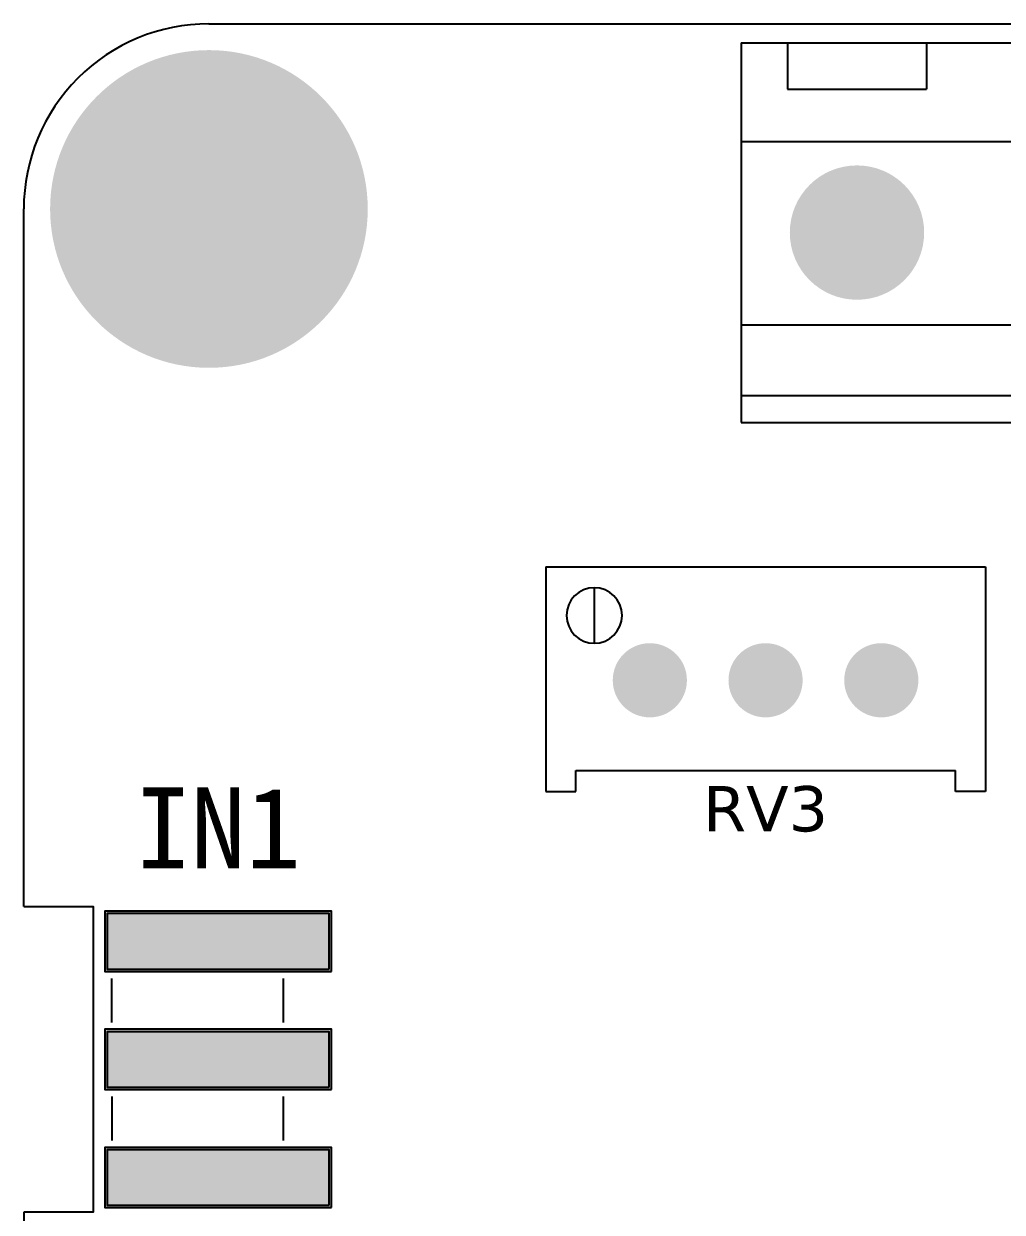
# Model space of a CAD drawing. Header units: millimetres. Extents: x 0 to 46, y 0 to 48.
# Drawn here: x 0 to 21.14, y 22.33 to 48 of the extents above; entities that cross this region are included whole.
import ezdxf
from ezdxf.enums import TextEntityAlignment as Align

# ---------------------------------------------------------------- set-up
doc = ezdxf.new("R2010")
doc.units = ezdxf.units.MM
for name, color, linetype, true_color in [('Board Outline Layer', 6, 'Continuous', 0xff00ff), ('Hole Layer', 49, 'Continuous', 0x222222), ('Multi-Layer', 9, 'Continuous', 0xc0c0c0), ('Top Paste Mask Layer', 8, 'Continuous', 0x808080), ('Top Silkscreen Layer', 40, 'Continuous', 0xffcc00), ('Top Solder Mask Layer', 214, 'Continuous', 0x800080)]:
    doc.layers.add(name, color=color, linetype=linetype, true_color=true_color)
doc.styles.add('textstyle5', font='')
doc.styles.add('textstyle9', font='')
doc.styles.get('textstyle5').set_extended_font_data('黑体')
doc.styles.get('textstyle9').set_extended_font_data('Verdana')

msp = doc.modelspace()

# ---------------------------------------------------------------- hatches: boundary and pattern name
at = {"layer": 'Hole Layer'}
h = msp.add_hatch(color=256, dxfattribs=at)
edge = h.paths.add_edge_path()
edge = h.paths.add_edge_path()
edge.add_arc((4, 46.54), 0.35, 180, 0)
edge.add_arc((4, 46.54), 0.35, 0, 180)
h = msp.add_hatch(color=256, dxfattribs=at)
edge = h.paths.add_edge_path()
edge = h.paths.add_edge_path()
edge.add_arc((4, 46.54), 0.35, 180, 0)
edge.add_arc((4, 46.54), 0.35, 0, 180)
h = msp.add_hatch(color=256, dxfattribs=at)
edge = h.paths.add_edge_path()
edge = h.paths.add_edge_path()
edge.add_arc((2.204, 45.796), 0.35, 180, 0)
edge.add_arc((2.204, 45.796), 0.35, 0, 180)
h = msp.add_hatch(color=256, dxfattribs=at)
edge = h.paths.add_edge_path()
edge = h.paths.add_edge_path()
edge.add_arc((2.204, 45.796), 0.35, 180, 0)
edge.add_arc((2.204, 45.796), 0.35, 0, 180)
h = msp.add_hatch(color=256, dxfattribs=at)
edge = h.paths.add_edge_path()
edge = h.paths.add_edge_path()
edge.add_arc((5.796, 45.796), 0.35, 180, 0)
edge.add_arc((5.796, 45.796), 0.35, 0, 180)
h = msp.add_hatch(color=256, dxfattribs=at)
edge = h.paths.add_edge_path()
edge = h.paths.add_edge_path()
edge.add_arc((5.796, 45.796), 0.35, 180, 0)
edge.add_arc((5.796, 45.796), 0.35, 0, 180)
h = msp.add_hatch(color=256, dxfattribs=at)
edge = h.paths.add_edge_path()
edge = h.paths.add_edge_path()
edge.add_arc((4, 44), 1.7, 180, 0)
edge.add_arc((4, 44), 1.7, 0, 180)
h = msp.add_hatch(color=256, dxfattribs=at)
edge = h.paths.add_edge_path()
edge = h.paths.add_edge_path()
edge.add_arc((4, 44), 1.7, 180, 0)
edge.add_arc((4, 44), 1.7, 0, 180)
h = msp.add_hatch(color=256, dxfattribs=at)
edge = h.paths.add_edge_path()
edge = h.paths.add_edge_path()
edge.add_arc((1.46, 44), 0.35, 180, 0)
edge.add_arc((1.46, 44), 0.35, 0, 180)
h = msp.add_hatch(color=256, dxfattribs=at)
edge = h.paths.add_edge_path()
edge = h.paths.add_edge_path()
edge.add_arc((1.46, 44), 0.35, 180, 0)
edge.add_arc((1.46, 44), 0.35, 0, 180)
h = msp.add_hatch(color=256, dxfattribs=at)
edge = h.paths.add_edge_path()
edge = h.paths.add_edge_path()
edge.add_arc((6.54, 44), 0.35, 180, 0)
edge.add_arc((6.54, 44), 0.35, 0, 180)
h = msp.add_hatch(color=256, dxfattribs=at)
edge = h.paths.add_edge_path()
edge = h.paths.add_edge_path()
edge.add_arc((6.54, 44), 0.35, 180, 0)
edge.add_arc((6.54, 44), 0.35, 0, 180)
h = msp.add_hatch(color=256, dxfattribs=at)
edge = h.paths.add_edge_path()
edge = h.paths.add_edge_path()
edge.add_arc((18, 43.49), 0.7, 180, 0)
edge.add_arc((18, 43.49), 0.7, 0, 180)
h = msp.add_hatch(color=256, dxfattribs=at)
edge = h.paths.add_edge_path()
edge = h.paths.add_edge_path()
edge.add_arc((18, 43.49), 0.7, 180, 0)
edge.add_arc((18, 43.49), 0.7, 0, 180)
h = msp.add_hatch(color=256, dxfattribs=at)
edge = h.paths.add_edge_path()
edge = h.paths.add_edge_path()
edge.add_arc((2.204, 42.204), 0.35, 180, 0)
edge.add_arc((2.204, 42.204), 0.35, 0, 180)
h = msp.add_hatch(color=256, dxfattribs=at)
edge = h.paths.add_edge_path()
edge = h.paths.add_edge_path()
edge.add_arc((2.204, 42.204), 0.35, 180, 0)
edge.add_arc((2.204, 42.204), 0.35, 0, 180)
h = msp.add_hatch(color=256, dxfattribs=at)
edge = h.paths.add_edge_path()
edge = h.paths.add_edge_path()
edge.add_arc((5.796, 42.204), 0.35, 180, 0)
edge.add_arc((5.796, 42.204), 0.35, 0, 180)
h = msp.add_hatch(color=256, dxfattribs=at)
edge = h.paths.add_edge_path()
edge = h.paths.add_edge_path()
edge.add_arc((5.796, 42.204), 0.35, 180, 0)
edge.add_arc((5.796, 42.204), 0.35, 0, 180)
h = msp.add_hatch(color=256, dxfattribs=at)
edge = h.paths.add_edge_path()
edge = h.paths.add_edge_path()
edge.add_arc((4, 41.46), 0.35, 180, 0)
edge.add_arc((4, 41.46), 0.35, 0, 180)
h = msp.add_hatch(color=256, dxfattribs=at)
edge = h.paths.add_edge_path()
edge = h.paths.add_edge_path()
edge.add_arc((4, 41.46), 0.35, 180, 0)
edge.add_arc((4, 41.46), 0.35, 0, 180)
h = msp.add_hatch(color=256, dxfattribs=at)
edge = h.paths.add_edge_path()
edge = h.paths.add_edge_path()
edge.add_arc((13.525, 33.82), 0.375, 180, 0)
edge.add_arc((13.525, 33.82), 0.375, 0, 180)
h = msp.add_hatch(color=256, dxfattribs=at)
edge = h.paths.add_edge_path()
edge = h.paths.add_edge_path()
edge.add_arc((13.525, 33.82), 0.375, 180, 0)
edge.add_arc((13.525, 33.82), 0.375, 0, 180)
h = msp.add_hatch(color=256, dxfattribs=at)
edge = h.paths.add_edge_path()
edge = h.paths.add_edge_path()
edge.add_arc((16.025, 33.82), 0.375, 180, 0)
edge.add_arc((16.025, 33.82), 0.375, 0, 180)
h = msp.add_hatch(color=256, dxfattribs=at)
edge = h.paths.add_edge_path()
edge = h.paths.add_edge_path()
edge.add_arc((16.025, 33.82), 0.375, 180, 0)
edge.add_arc((16.025, 33.82), 0.375, 0, 180)
h = msp.add_hatch(color=256, dxfattribs=at)
edge = h.paths.add_edge_path()
edge = h.paths.add_edge_path()
edge.add_arc((18.525, 33.82), 0.375, 180, 0)
edge.add_arc((18.525, 33.82), 0.375, 0, 180)
h = msp.add_hatch(color=256, dxfattribs=at)
edge = h.paths.add_edge_path()
edge = h.paths.add_edge_path()
edge.add_arc((18.525, 33.82), 0.375, 180, 0)
edge.add_arc((18.525, 33.82), 0.375, 0, 180)
at = {"layer": 'Multi-Layer'}
h = msp.add_hatch(color=256, dxfattribs=at)
edge = h.paths.add_edge_path()
edge = h.paths.add_edge_path()
edge.add_arc((4, 44), 3.38, 180, 0)
edge.add_arc((4, 44), 3.38, 0, 180)
h = msp.add_hatch(color=256, dxfattribs=at)
edge = h.paths.add_edge_path()
edge = h.paths.add_edge_path()
edge.add_arc((4, 44), 3.38, 180, 0)
edge.add_arc((4, 44), 3.38, 0, 180)
h = msp.add_hatch(color=256, dxfattribs=at)
edge = h.paths.add_edge_path()
edge = h.paths.add_edge_path()
edge.add_arc((4, 44), 3.38, 180, 0)
edge.add_arc((4, 44), 3.38, 0, 180)
h = msp.add_hatch(color=256, dxfattribs=at)
edge = h.paths.add_edge_path()
edge = h.paths.add_edge_path()
edge.add_arc((4, 44), 3.38, 180, 0)
edge.add_arc((4, 44), 3.38, 0, 180)
h = msp.add_hatch(color=256, dxfattribs=at)
edge = h.paths.add_edge_path()
edge = h.paths.add_edge_path()
edge.add_arc((4, 44), 3.38, 180, 0)
edge.add_arc((4, 44), 3.38, 0, 180)
h = msp.add_hatch(color=256, dxfattribs=at)
edge = h.paths.add_edge_path()
edge = h.paths.add_edge_path()
edge.add_arc((4, 44), 3.38, 180, 0)
edge.add_arc((4, 44), 3.38, 0, 180)
h = msp.add_hatch(color=256, dxfattribs=at)
edge = h.paths.add_edge_path()
edge = h.paths.add_edge_path()
edge.add_arc((4, 46.54), 0.6, 180, 0)
edge.add_arc((4, 46.54), 0.6, 0, 180)
h = msp.add_hatch(color=256, dxfattribs=at)
edge = h.paths.add_edge_path()
edge = h.paths.add_edge_path()
edge.add_arc((4, 46.54), 0.6, 180, 0)
edge.add_arc((4, 46.54), 0.6, 0, 180)
h = msp.add_hatch(color=256, dxfattribs=at)
edge = h.paths.add_edge_path()
edge = h.paths.add_edge_path()
edge.add_arc((4, 46.54), 0.6, 180, 0)
edge.add_arc((4, 46.54), 0.6, 0, 180)
h = msp.add_hatch(color=256, dxfattribs=at)
edge = h.paths.add_edge_path()
edge = h.paths.add_edge_path()
edge.add_arc((4, 46.54), 0.6, 180, 0)
edge.add_arc((4, 46.54), 0.6, 0, 180)
h = msp.add_hatch(color=256, dxfattribs=at)
edge = h.paths.add_edge_path()
edge = h.paths.add_edge_path()
edge.add_arc((4, 46.54), 0.6, 180, 0)
edge.add_arc((4, 46.54), 0.6, 0, 180)
h = msp.add_hatch(color=256, dxfattribs=at)
edge = h.paths.add_edge_path()
edge = h.paths.add_edge_path()
edge.add_arc((4, 46.54), 0.6, 180, 0)
edge.add_arc((4, 46.54), 0.6, 0, 180)
h = msp.add_hatch(color=256, dxfattribs=at)
edge = h.paths.add_edge_path()
edge = h.paths.add_edge_path()
edge.add_arc((2.204, 45.796), 0.6, 180, 0)
edge.add_arc((2.204, 45.796), 0.6, 0, 180)
h = msp.add_hatch(color=256, dxfattribs=at)
edge = h.paths.add_edge_path()
edge = h.paths.add_edge_path()
edge.add_arc((2.204, 45.796), 0.6, 180, 0)
edge.add_arc((2.204, 45.796), 0.6, 0, 180)
h = msp.add_hatch(color=256, dxfattribs=at)
edge = h.paths.add_edge_path()
edge = h.paths.add_edge_path()
edge.add_arc((2.204, 45.796), 0.6, 180, 0)
edge.add_arc((2.204, 45.796), 0.6, 0, 180)
h = msp.add_hatch(color=256, dxfattribs=at)
edge = h.paths.add_edge_path()
edge = h.paths.add_edge_path()
edge.add_arc((2.204, 45.796), 0.6, 180, 0)
edge.add_arc((2.204, 45.796), 0.6, 0, 180)
h = msp.add_hatch(color=256, dxfattribs=at)
edge = h.paths.add_edge_path()
edge = h.paths.add_edge_path()
edge.add_arc((2.204, 45.796), 0.6, 180, 0)
edge.add_arc((2.204, 45.796), 0.6, 0, 180)
h = msp.add_hatch(color=256, dxfattribs=at)
edge = h.paths.add_edge_path()
edge = h.paths.add_edge_path()
edge.add_arc((2.204, 45.796), 0.6, 180, 0)
edge.add_arc((2.204, 45.796), 0.6, 0, 180)
h = msp.add_hatch(color=256, dxfattribs=at)
edge = h.paths.add_edge_path()
edge = h.paths.add_edge_path()
edge.add_arc((5.796, 45.796), 0.6, 180, 0)
edge.add_arc((5.796, 45.796), 0.6, 0, 180)
h = msp.add_hatch(color=256, dxfattribs=at)
edge = h.paths.add_edge_path()
edge = h.paths.add_edge_path()
edge.add_arc((5.796, 45.796), 0.6, 180, 0)
edge.add_arc((5.796, 45.796), 0.6, 0, 180)
h = msp.add_hatch(color=256, dxfattribs=at)
edge = h.paths.add_edge_path()
edge = h.paths.add_edge_path()
edge.add_arc((5.796, 45.796), 0.6, 180, 0)
edge.add_arc((5.796, 45.796), 0.6, 0, 180)
h = msp.add_hatch(color=256, dxfattribs=at)
edge = h.paths.add_edge_path()
edge = h.paths.add_edge_path()
edge.add_arc((5.796, 45.796), 0.6, 180, 0)
edge.add_arc((5.796, 45.796), 0.6, 0, 180)
h = msp.add_hatch(color=256, dxfattribs=at)
edge = h.paths.add_edge_path()
edge = h.paths.add_edge_path()
edge.add_arc((5.796, 45.796), 0.6, 180, 0)
edge.add_arc((5.796, 45.796), 0.6, 0, 180)
h = msp.add_hatch(color=256, dxfattribs=at)
edge = h.paths.add_edge_path()
edge = h.paths.add_edge_path()
edge.add_arc((5.796, 45.796), 0.6, 180, 0)
edge.add_arc((5.796, 45.796), 0.6, 0, 180)
h = msp.add_hatch(color=256, dxfattribs=at)
edge = h.paths.add_edge_path()
edge = h.paths.add_edge_path()
edge.add_arc((18, 43.49), 1.4, 180, 0)
edge.add_arc((18, 43.49), 1.4, 0, 180)
h = msp.add_hatch(color=256, dxfattribs=at)
edge = h.paths.add_edge_path()
edge = h.paths.add_edge_path()
edge.add_arc((18, 43.49), 1.4, 180, 0)
edge.add_arc((18, 43.49), 1.4, 0, 180)
h = msp.add_hatch(color=256, dxfattribs=at)
edge = h.paths.add_edge_path()
edge = h.paths.add_edge_path()
edge.add_arc((18, 43.49), 1.4, 180, 0)
edge.add_arc((18, 43.49), 1.4, 0, 180)
h = msp.add_hatch(color=256, dxfattribs=at)
edge = h.paths.add_edge_path()
edge = h.paths.add_edge_path()
edge.add_arc((18, 43.49), 1.4, 180, 0)
edge.add_arc((18, 43.49), 1.4, 0, 180)
h = msp.add_hatch(color=256, dxfattribs=at)
edge = h.paths.add_edge_path()
edge = h.paths.add_edge_path()
edge.add_arc((18, 43.49), 1.4, 180, 0)
edge.add_arc((18, 43.49), 1.4, 0, 180)
h = msp.add_hatch(color=256, dxfattribs=at)
edge = h.paths.add_edge_path()
edge = h.paths.add_edge_path()
edge.add_arc((18, 43.49), 1.4, 180, 0)
edge.add_arc((18, 43.49), 1.4, 0, 180)
h = msp.add_hatch(color=256, dxfattribs=at)
edge = h.paths.add_edge_path()
edge = h.paths.add_edge_path()
edge.add_arc((1.46, 44), 0.6, 180, 0)
edge.add_arc((1.46, 44), 0.6, 0, 180)
h = msp.add_hatch(color=256, dxfattribs=at)
edge = h.paths.add_edge_path()
edge = h.paths.add_edge_path()
edge.add_arc((1.46, 44), 0.6, 180, 0)
edge.add_arc((1.46, 44), 0.6, 0, 180)
h = msp.add_hatch(color=256, dxfattribs=at)
edge = h.paths.add_edge_path()
edge = h.paths.add_edge_path()
edge.add_arc((1.46, 44), 0.6, 180, 0)
edge.add_arc((1.46, 44), 0.6, 0, 180)
h = msp.add_hatch(color=256, dxfattribs=at)
edge = h.paths.add_edge_path()
edge = h.paths.add_edge_path()
edge.add_arc((1.46, 44), 0.6, 180, 0)
edge.add_arc((1.46, 44), 0.6, 0, 180)
h = msp.add_hatch(color=256, dxfattribs=at)
edge = h.paths.add_edge_path()
edge = h.paths.add_edge_path()
edge.add_arc((1.46, 44), 0.6, 180, 0)
edge.add_arc((1.46, 44), 0.6, 0, 180)
h = msp.add_hatch(color=256, dxfattribs=at)
edge = h.paths.add_edge_path()
edge = h.paths.add_edge_path()
edge.add_arc((1.46, 44), 0.6, 180, 0)
edge.add_arc((1.46, 44), 0.6, 0, 180)
h = msp.add_hatch(color=256, dxfattribs=at)
edge = h.paths.add_edge_path()
edge = h.paths.add_edge_path()
edge.add_arc((6.54, 44), 0.6, 180, 0)
edge.add_arc((6.54, 44), 0.6, 0, 180)
h = msp.add_hatch(color=256, dxfattribs=at)
edge = h.paths.add_edge_path()
edge = h.paths.add_edge_path()
edge.add_arc((6.54, 44), 0.6, 180, 0)
edge.add_arc((6.54, 44), 0.6, 0, 180)
h = msp.add_hatch(color=256, dxfattribs=at)
edge = h.paths.add_edge_path()
edge = h.paths.add_edge_path()
edge.add_arc((6.54, 44), 0.6, 180, 0)
edge.add_arc((6.54, 44), 0.6, 0, 180)
h = msp.add_hatch(color=256, dxfattribs=at)
edge = h.paths.add_edge_path()
edge = h.paths.add_edge_path()
edge.add_arc((6.54, 44), 0.6, 180, 0)
edge.add_arc((6.54, 44), 0.6, 0, 180)
h = msp.add_hatch(color=256, dxfattribs=at)
edge = h.paths.add_edge_path()
edge = h.paths.add_edge_path()
edge.add_arc((6.54, 44), 0.6, 180, 0)
edge.add_arc((6.54, 44), 0.6, 0, 180)
h = msp.add_hatch(color=256, dxfattribs=at)
edge = h.paths.add_edge_path()
edge = h.paths.add_edge_path()
edge.add_arc((6.54, 44), 0.6, 180, 0)
edge.add_arc((6.54, 44), 0.6, 0, 180)
h = msp.add_hatch(color=256, dxfattribs=at)
edge = h.paths.add_edge_path()
edge = h.paths.add_edge_path()
edge.add_arc((2.204, 42.204), 0.6, 180, 0)
edge.add_arc((2.204, 42.204), 0.6, 0, 180)
h = msp.add_hatch(color=256, dxfattribs=at)
edge = h.paths.add_edge_path()
edge = h.paths.add_edge_path()
edge.add_arc((2.204, 42.204), 0.6, 180, 0)
edge.add_arc((2.204, 42.204), 0.6, 0, 180)
h = msp.add_hatch(color=256, dxfattribs=at)
edge = h.paths.add_edge_path()
edge = h.paths.add_edge_path()
edge.add_arc((2.204, 42.204), 0.6, 180, 0)
edge.add_arc((2.204, 42.204), 0.6, 0, 180)
h = msp.add_hatch(color=256, dxfattribs=at)
edge = h.paths.add_edge_path()
edge = h.paths.add_edge_path()
edge.add_arc((2.204, 42.204), 0.6, 180, 0)
edge.add_arc((2.204, 42.204), 0.6, 0, 180)
h = msp.add_hatch(color=256, dxfattribs=at)
edge = h.paths.add_edge_path()
edge = h.paths.add_edge_path()
edge.add_arc((2.204, 42.204), 0.6, 180, 0)
edge.add_arc((2.204, 42.204), 0.6, 0, 180)
h = msp.add_hatch(color=256, dxfattribs=at)
edge = h.paths.add_edge_path()
edge = h.paths.add_edge_path()
edge.add_arc((2.204, 42.204), 0.6, 180, 0)
edge.add_arc((2.204, 42.204), 0.6, 0, 180)
h = msp.add_hatch(color=256, dxfattribs=at)
edge = h.paths.add_edge_path()
edge = h.paths.add_edge_path()
edge.add_arc((5.796, 42.204), 0.6, 180, 0)
edge.add_arc((5.796, 42.204), 0.6, 0, 180)
h = msp.add_hatch(color=256, dxfattribs=at)
edge = h.paths.add_edge_path()
edge = h.paths.add_edge_path()
edge.add_arc((5.796, 42.204), 0.6, 180, 0)
edge.add_arc((5.796, 42.204), 0.6, 0, 180)
h = msp.add_hatch(color=256, dxfattribs=at)
edge = h.paths.add_edge_path()
edge = h.paths.add_edge_path()
edge.add_arc((5.796, 42.204), 0.6, 180, 0)
edge.add_arc((5.796, 42.204), 0.6, 0, 180)
h = msp.add_hatch(color=256, dxfattribs=at)
edge = h.paths.add_edge_path()
edge = h.paths.add_edge_path()
edge.add_arc((5.796, 42.204), 0.6, 180, 0)
edge.add_arc((5.796, 42.204), 0.6, 0, 180)
h = msp.add_hatch(color=256, dxfattribs=at)
edge = h.paths.add_edge_path()
edge = h.paths.add_edge_path()
edge.add_arc((5.796, 42.204), 0.6, 180, 0)
edge.add_arc((5.796, 42.204), 0.6, 0, 180)
h = msp.add_hatch(color=256, dxfattribs=at)
edge = h.paths.add_edge_path()
edge = h.paths.add_edge_path()
edge.add_arc((5.796, 42.204), 0.6, 180, 0)
edge.add_arc((5.796, 42.204), 0.6, 0, 180)
h = msp.add_hatch(color=256, dxfattribs=at)
edge = h.paths.add_edge_path()
edge = h.paths.add_edge_path()
edge.add_arc((4, 41.46), 0.6, 180, 0)
edge.add_arc((4, 41.46), 0.6, 0, 180)
h = msp.add_hatch(color=256, dxfattribs=at)
edge = h.paths.add_edge_path()
edge = h.paths.add_edge_path()
edge.add_arc((4, 41.46), 0.6, 180, 0)
edge.add_arc((4, 41.46), 0.6, 0, 180)
h = msp.add_hatch(color=256, dxfattribs=at)
edge = h.paths.add_edge_path()
edge = h.paths.add_edge_path()
edge.add_arc((4, 41.46), 0.6, 180, 0)
edge.add_arc((4, 41.46), 0.6, 0, 180)
h = msp.add_hatch(color=256, dxfattribs=at)
edge = h.paths.add_edge_path()
edge = h.paths.add_edge_path()
edge.add_arc((4, 41.46), 0.6, 180, 0)
edge.add_arc((4, 41.46), 0.6, 0, 180)
h = msp.add_hatch(color=256, dxfattribs=at)
edge = h.paths.add_edge_path()
edge = h.paths.add_edge_path()
edge.add_arc((4, 41.46), 0.6, 180, 0)
edge.add_arc((4, 41.46), 0.6, 0, 180)
h = msp.add_hatch(color=256, dxfattribs=at)
edge = h.paths.add_edge_path()
edge = h.paths.add_edge_path()
edge.add_arc((4, 41.46), 0.6, 180, 0)
edge.add_arc((4, 41.46), 0.6, 0, 180)
h = msp.add_hatch(color=256, dxfattribs=at)
edge = h.paths.add_edge_path()
edge = h.paths.add_edge_path()
edge.add_arc((13.525, 33.82), 0.75, 180, 0)
edge.add_arc((13.525, 33.82), 0.75, 0, 180)
h = msp.add_hatch(color=256, dxfattribs=at)
edge = h.paths.add_edge_path()
edge = h.paths.add_edge_path()
edge.add_arc((13.525, 33.82), 0.75, 180, 0)
edge.add_arc((13.525, 33.82), 0.75, 0, 180)
h = msp.add_hatch(color=256, dxfattribs=at)
edge = h.paths.add_edge_path()
edge = h.paths.add_edge_path()
edge.add_arc((13.525, 33.82), 0.75, 180, 0)
edge.add_arc((13.525, 33.82), 0.75, 0, 180)
h = msp.add_hatch(color=256, dxfattribs=at)
edge = h.paths.add_edge_path()
edge = h.paths.add_edge_path()
edge.add_arc((13.525, 33.82), 0.75, 180, 0)
edge.add_arc((13.525, 33.82), 0.75, 0, 180)
h = msp.add_hatch(color=256, dxfattribs=at)
edge = h.paths.add_edge_path()
edge = h.paths.add_edge_path()
edge.add_arc((13.525, 33.82), 0.75, 180, 0)
edge.add_arc((13.525, 33.82), 0.75, 0, 180)
h = msp.add_hatch(color=256, dxfattribs=at)
edge = h.paths.add_edge_path()
edge = h.paths.add_edge_path()
edge.add_arc((13.525, 33.82), 0.75, 180, 0)
edge.add_arc((13.525, 33.82), 0.75, 0, 180)
h = msp.add_hatch(color=256, dxfattribs=at)
edge = h.paths.add_edge_path()
edge = h.paths.add_edge_path()
edge.add_arc((16.025, 33.82), 0.75, 180, 0)
edge.add_arc((16.025, 33.82), 0.75, 0, 180)
h = msp.add_hatch(color=256, dxfattribs=at)
edge = h.paths.add_edge_path()
edge = h.paths.add_edge_path()
edge.add_arc((16.025, 33.82), 0.75, 180, 0)
edge.add_arc((16.025, 33.82), 0.75, 0, 180)
h = msp.add_hatch(color=256, dxfattribs=at)
edge = h.paths.add_edge_path()
edge = h.paths.add_edge_path()
edge.add_arc((16.025, 33.82), 0.75, 180, 0)
edge.add_arc((16.025, 33.82), 0.75, 0, 180)
h = msp.add_hatch(color=256, dxfattribs=at)
edge = h.paths.add_edge_path()
edge = h.paths.add_edge_path()
edge.add_arc((16.025, 33.82), 0.75, 180, 0)
edge.add_arc((16.025, 33.82), 0.75, 0, 180)
h = msp.add_hatch(color=256, dxfattribs=at)
edge = h.paths.add_edge_path()
edge = h.paths.add_edge_path()
edge.add_arc((16.025, 33.82), 0.75, 180, 0)
edge.add_arc((16.025, 33.82), 0.75, 0, 180)
h = msp.add_hatch(color=256, dxfattribs=at)
edge = h.paths.add_edge_path()
edge = h.paths.add_edge_path()
edge.add_arc((16.025, 33.82), 0.75, 180, 0)
edge.add_arc((16.025, 33.82), 0.75, 0, 180)
h = msp.add_hatch(color=256, dxfattribs=at)
edge = h.paths.add_edge_path()
edge = h.paths.add_edge_path()
edge.add_arc((18.525, 33.82), 0.75, 180, 0)
edge.add_arc((18.525, 33.82), 0.75, 0, 180)
h = msp.add_hatch(color=256, dxfattribs=at)
edge = h.paths.add_edge_path()
edge = h.paths.add_edge_path()
edge.add_arc((18.525, 33.82), 0.75, 180, 0)
edge.add_arc((18.525, 33.82), 0.75, 0, 180)
h = msp.add_hatch(color=256, dxfattribs=at)
edge = h.paths.add_edge_path()
edge = h.paths.add_edge_path()
edge.add_arc((18.525, 33.82), 0.75, 180, 0)
edge.add_arc((18.525, 33.82), 0.75, 0, 180)
h = msp.add_hatch(color=256, dxfattribs=at)
edge = h.paths.add_edge_path()
edge = h.paths.add_edge_path()
edge.add_arc((18.525, 33.82), 0.75, 180, 0)
edge.add_arc((18.525, 33.82), 0.75, 0, 180)
h = msp.add_hatch(color=256, dxfattribs=at)
edge = h.paths.add_edge_path()
edge = h.paths.add_edge_path()
edge.add_arc((18.525, 33.82), 0.75, 180, 0)
edge.add_arc((18.525, 33.82), 0.75, 0, 180)
h = msp.add_hatch(color=256, dxfattribs=at)
edge = h.paths.add_edge_path()
edge = h.paths.add_edge_path()
edge.add_arc((18.525, 33.82), 0.75, 180, 0)
edge.add_arc((18.525, 33.82), 0.75, 0, 180)
at = {"layer": 'Top Paste Mask Layer'}
h = msp.add_hatch(color=256, dxfattribs=at)
edge = h.paths.add_edge_path()
edge = h.paths.add_edge_path()
edge.add_arc((4, 44), 3.38, 180, 0)
edge.add_arc((4, 44), 3.38, 0, 180)
h = msp.add_hatch(color=256, dxfattribs=at)
edge = h.paths.add_edge_path()
edge = h.paths.add_edge_path()
edge.add_arc((4, 44), 3.38, 180, 0)
edge.add_arc((4, 44), 3.38, 0, 180)
h = msp.add_hatch(color=256, dxfattribs=at)
edge = h.paths.add_edge_path()
edge = h.paths.add_edge_path()
edge.add_arc((4, 46.54), 0.6, 180, 0)
edge.add_arc((4, 46.54), 0.6, 0, 180)
h = msp.add_hatch(color=256, dxfattribs=at)
edge = h.paths.add_edge_path()
edge = h.paths.add_edge_path()
edge.add_arc((4, 46.54), 0.6, 180, 0)
edge.add_arc((4, 46.54), 0.6, 0, 180)
h = msp.add_hatch(color=256, dxfattribs=at)
edge = h.paths.add_edge_path()
edge = h.paths.add_edge_path()
edge.add_arc((2.204, 45.796), 0.6, 180, 0)
edge.add_arc((2.204, 45.796), 0.6, 0, 180)
h = msp.add_hatch(color=256, dxfattribs=at)
edge = h.paths.add_edge_path()
edge = h.paths.add_edge_path()
edge.add_arc((2.204, 45.796), 0.6, 180, 0)
edge.add_arc((2.204, 45.796), 0.6, 0, 180)
h = msp.add_hatch(color=256, dxfattribs=at)
edge = h.paths.add_edge_path()
edge = h.paths.add_edge_path()
edge.add_arc((5.796, 45.796), 0.6, 180, 0)
edge.add_arc((5.796, 45.796), 0.6, 0, 180)
h = msp.add_hatch(color=256, dxfattribs=at)
edge = h.paths.add_edge_path()
edge = h.paths.add_edge_path()
edge.add_arc((5.796, 45.796), 0.6, 180, 0)
edge.add_arc((5.796, 45.796), 0.6, 0, 180)
h = msp.add_hatch(color=256, dxfattribs=at)
edge = h.paths.add_edge_path()
edge = h.paths.add_edge_path()
edge.add_arc((18, 43.49), 1.4, 180, 0)
edge.add_arc((18, 43.49), 1.4, 0, 180)
h = msp.add_hatch(color=256, dxfattribs=at)
edge = h.paths.add_edge_path()
edge = h.paths.add_edge_path()
edge.add_arc((18, 43.49), 1.4, 180, 0)
edge.add_arc((18, 43.49), 1.4, 0, 180)
h = msp.add_hatch(color=256, dxfattribs=at)
edge = h.paths.add_edge_path()
edge = h.paths.add_edge_path()
edge.add_arc((1.46, 44), 0.6, 180, 0)
edge.add_arc((1.46, 44), 0.6, 0, 180)
h = msp.add_hatch(color=256, dxfattribs=at)
edge = h.paths.add_edge_path()
edge = h.paths.add_edge_path()
edge.add_arc((1.46, 44), 0.6, 180, 0)
edge.add_arc((1.46, 44), 0.6, 0, 180)
h = msp.add_hatch(color=256, dxfattribs=at)
edge = h.paths.add_edge_path()
edge = h.paths.add_edge_path()
edge.add_arc((6.54, 44), 0.6, 180, 0)
edge.add_arc((6.54, 44), 0.6, 0, 180)
h = msp.add_hatch(color=256, dxfattribs=at)
edge = h.paths.add_edge_path()
edge = h.paths.add_edge_path()
edge.add_arc((6.54, 44), 0.6, 180, 0)
edge.add_arc((6.54, 44), 0.6, 0, 180)
h = msp.add_hatch(color=256, dxfattribs=at)
edge = h.paths.add_edge_path()
edge = h.paths.add_edge_path()
edge.add_arc((2.204, 42.204), 0.6, 180, 0)
edge.add_arc((2.204, 42.204), 0.6, 0, 180)
h = msp.add_hatch(color=256, dxfattribs=at)
edge = h.paths.add_edge_path()
edge = h.paths.add_edge_path()
edge.add_arc((2.204, 42.204), 0.6, 180, 0)
edge.add_arc((2.204, 42.204), 0.6, 0, 180)
h = msp.add_hatch(color=256, dxfattribs=at)
edge = h.paths.add_edge_path()
edge = h.paths.add_edge_path()
edge.add_arc((5.796, 42.204), 0.6, 180, 0)
edge.add_arc((5.796, 42.204), 0.6, 0, 180)
h = msp.add_hatch(color=256, dxfattribs=at)
edge = h.paths.add_edge_path()
edge = h.paths.add_edge_path()
edge.add_arc((5.796, 42.204), 0.6, 180, 0)
edge.add_arc((5.796, 42.204), 0.6, 0, 180)
h = msp.add_hatch(color=256, dxfattribs=at)
edge = h.paths.add_edge_path()
edge = h.paths.add_edge_path()
edge.add_arc((4, 41.46), 0.6, 180, 0)
edge.add_arc((4, 41.46), 0.6, 0, 180)
h = msp.add_hatch(color=256, dxfattribs=at)
edge = h.paths.add_edge_path()
edge = h.paths.add_edge_path()
edge.add_arc((4, 41.46), 0.6, 180, 0)
edge.add_arc((4, 41.46), 0.6, 0, 180)
h = msp.add_hatch(color=256, dxfattribs=at)
edge = h.paths.add_edge_path()
edge = h.paths.add_edge_path()
edge.add_arc((13.525, 33.82), 0.75, 180, 0)
edge.add_arc((13.525, 33.82), 0.75, 0, 180)
h = msp.add_hatch(color=256, dxfattribs=at)
edge = h.paths.add_edge_path()
edge = h.paths.add_edge_path()
edge.add_arc((13.525, 33.82), 0.75, 180, 0)
edge.add_arc((13.525, 33.82), 0.75, 0, 180)
h = msp.add_hatch(color=256, dxfattribs=at)
edge = h.paths.add_edge_path()
edge = h.paths.add_edge_path()
edge.add_arc((16.025, 33.82), 0.75, 180, 0)
edge.add_arc((16.025, 33.82), 0.75, 0, 180)
h = msp.add_hatch(color=256, dxfattribs=at)
edge = h.paths.add_edge_path()
edge = h.paths.add_edge_path()
edge.add_arc((16.025, 33.82), 0.75, 180, 0)
edge.add_arc((16.025, 33.82), 0.75, 0, 180)
h = msp.add_hatch(color=256, dxfattribs=at)
edge = h.paths.add_edge_path()
edge = h.paths.add_edge_path()
edge.add_arc((18.525, 33.82), 0.75, 180, 0)
edge.add_arc((18.525, 33.82), 0.75, 0, 180)
h = msp.add_hatch(color=256, dxfattribs=at)
edge = h.paths.add_edge_path()
edge = h.paths.add_edge_path()
edge.add_arc((18.525, 33.82), 0.75, 180, 0)
edge.add_arc((18.525, 33.82), 0.75, 0, 180)
h = msp.add_hatch(color=256, dxfattribs=at)
edge = h.paths.add_edge_path()
h.paths.add_polyline_path([(6.6, 27.58), (6.6, 28.78), (1.8, 28.78), (1.8, 27.58)])
h = msp.add_hatch(color=256, dxfattribs=at)
edge = h.paths.add_edge_path()
h.paths.add_polyline_path([(6.6, 25.03), (6.6, 26.23), (1.8, 26.23), (1.8, 25.03)])
h = msp.add_hatch(color=256, dxfattribs=at)
edge = h.paths.add_edge_path()
h.paths.add_polyline_path([(6.6, 22.48), (6.6, 23.68), (1.8, 23.68), (1.8, 22.48)])
at = {"layer": 'Top Solder Mask Layer'}
h = msp.add_hatch(color=256, dxfattribs=at)
edge = h.paths.add_edge_path()
edge = h.paths.add_edge_path()
edge.add_arc((4, 44), 3.431, 180, 0)
edge.add_arc((4, 44), 3.431, 0, 180)
h = msp.add_hatch(color=256, dxfattribs=at)
edge = h.paths.add_edge_path()
edge = h.paths.add_edge_path()
edge.add_arc((4, 44), 3.431, 180, 0)
edge.add_arc((4, 44), 3.431, 0, 180)
h = msp.add_hatch(color=256, dxfattribs=at)
edge = h.paths.add_edge_path()
edge = h.paths.add_edge_path()
edge.add_arc((4, 46.54), 0.651, 180, 0)
edge.add_arc((4, 46.54), 0.651, 0, 180)
h = msp.add_hatch(color=256, dxfattribs=at)
edge = h.paths.add_edge_path()
edge = h.paths.add_edge_path()
edge.add_arc((4, 46.54), 0.651, 180, 0)
edge.add_arc((4, 46.54), 0.651, 0, 180)
h = msp.add_hatch(color=256, dxfattribs=at)
edge = h.paths.add_edge_path()
edge = h.paths.add_edge_path()
edge.add_arc((2.204, 45.796), 0.651, 180, 0)
edge.add_arc((2.204, 45.796), 0.651, 0, 180)
h = msp.add_hatch(color=256, dxfattribs=at)
edge = h.paths.add_edge_path()
edge = h.paths.add_edge_path()
edge.add_arc((2.204, 45.796), 0.651, 180, 0)
edge.add_arc((2.204, 45.796), 0.651, 0, 180)
h = msp.add_hatch(color=256, dxfattribs=at)
edge = h.paths.add_edge_path()
edge = h.paths.add_edge_path()
edge.add_arc((5.796, 45.796), 0.651, 180, 0)
edge.add_arc((5.796, 45.796), 0.651, 0, 180)
h = msp.add_hatch(color=256, dxfattribs=at)
edge = h.paths.add_edge_path()
edge = h.paths.add_edge_path()
edge.add_arc((5.796, 45.796), 0.651, 180, 0)
edge.add_arc((5.796, 45.796), 0.651, 0, 180)
h = msp.add_hatch(color=256, dxfattribs=at)
edge = h.paths.add_edge_path()
edge = h.paths.add_edge_path()
edge.add_arc((18, 43.49), 1.451, 180, 0)
edge.add_arc((18, 43.49), 1.451, 0, 180)
h = msp.add_hatch(color=256, dxfattribs=at)
edge = h.paths.add_edge_path()
edge = h.paths.add_edge_path()
edge.add_arc((18, 43.49), 1.451, 180, 0)
edge.add_arc((18, 43.49), 1.451, 0, 180)
h = msp.add_hatch(color=256, dxfattribs=at)
edge = h.paths.add_edge_path()
edge = h.paths.add_edge_path()
edge.add_arc((1.46, 44), 0.651, 180, 0)
edge.add_arc((1.46, 44), 0.651, 0, 180)
h = msp.add_hatch(color=256, dxfattribs=at)
edge = h.paths.add_edge_path()
edge = h.paths.add_edge_path()
edge.add_arc((1.46, 44), 0.651, 180, 0)
edge.add_arc((1.46, 44), 0.651, 0, 180)
h = msp.add_hatch(color=256, dxfattribs=at)
edge = h.paths.add_edge_path()
edge = h.paths.add_edge_path()
edge.add_arc((6.54, 44), 0.651, 180, 0)
edge.add_arc((6.54, 44), 0.651, 0, 180)
h = msp.add_hatch(color=256, dxfattribs=at)
edge = h.paths.add_edge_path()
edge = h.paths.add_edge_path()
edge.add_arc((6.54, 44), 0.651, 180, 0)
edge.add_arc((6.54, 44), 0.651, 0, 180)
h = msp.add_hatch(color=256, dxfattribs=at)
edge = h.paths.add_edge_path()
edge = h.paths.add_edge_path()
edge.add_arc((2.204, 42.204), 0.651, 180, 0)
edge.add_arc((2.204, 42.204), 0.651, 0, 180)
h = msp.add_hatch(color=256, dxfattribs=at)
edge = h.paths.add_edge_path()
edge = h.paths.add_edge_path()
edge.add_arc((2.204, 42.204), 0.651, 180, 0)
edge.add_arc((2.204, 42.204), 0.651, 0, 180)
h = msp.add_hatch(color=256, dxfattribs=at)
edge = h.paths.add_edge_path()
edge = h.paths.add_edge_path()
edge.add_arc((5.796, 42.204), 0.651, 180, 0)
edge.add_arc((5.796, 42.204), 0.651, 0, 180)
h = msp.add_hatch(color=256, dxfattribs=at)
edge = h.paths.add_edge_path()
edge = h.paths.add_edge_path()
edge.add_arc((5.796, 42.204), 0.651, 180, 0)
edge.add_arc((5.796, 42.204), 0.651, 0, 180)
h = msp.add_hatch(color=256, dxfattribs=at)
edge = h.paths.add_edge_path()
edge = h.paths.add_edge_path()
edge.add_arc((4, 41.46), 0.651, 180, 0)
edge.add_arc((4, 41.46), 0.651, 0, 180)
h = msp.add_hatch(color=256, dxfattribs=at)
edge = h.paths.add_edge_path()
edge = h.paths.add_edge_path()
edge.add_arc((4, 41.46), 0.651, 180, 0)
edge.add_arc((4, 41.46), 0.651, 0, 180)
h = msp.add_hatch(color=256, dxfattribs=at)
edge = h.paths.add_edge_path()
edge = h.paths.add_edge_path()
edge.add_arc((13.525, 33.82), 0.801, 180, 0)
edge.add_arc((13.525, 33.82), 0.801, 0, 180)
h = msp.add_hatch(color=256, dxfattribs=at)
edge = h.paths.add_edge_path()
edge = h.paths.add_edge_path()
edge.add_arc((13.525, 33.82), 0.801, 180, 0)
edge.add_arc((13.525, 33.82), 0.801, 0, 180)
h = msp.add_hatch(color=256, dxfattribs=at)
edge = h.paths.add_edge_path()
edge = h.paths.add_edge_path()
edge.add_arc((16.025, 33.82), 0.801, 180, 0)
edge.add_arc((16.025, 33.82), 0.801, 0, 180)
h = msp.add_hatch(color=256, dxfattribs=at)
edge = h.paths.add_edge_path()
edge = h.paths.add_edge_path()
edge.add_arc((16.025, 33.82), 0.801, 180, 0)
edge.add_arc((16.025, 33.82), 0.801, 0, 180)
h = msp.add_hatch(color=256, dxfattribs=at)
edge = h.paths.add_edge_path()
edge = h.paths.add_edge_path()
edge.add_arc((18.525, 33.82), 0.801, 180, 0)
edge.add_arc((18.525, 33.82), 0.801, 0, 180)
h = msp.add_hatch(color=256, dxfattribs=at)
edge = h.paths.add_edge_path()
edge = h.paths.add_edge_path()
edge.add_arc((18.525, 33.82), 0.801, 180, 0)
edge.add_arc((18.525, 33.82), 0.801, 0, 180)
h = msp.add_hatch(color=256, dxfattribs=at)
edge = h.paths.add_edge_path()
h.paths.add_polyline_path([(6.651, 27.529), (6.651, 28.831), (1.749, 28.831), (1.749, 27.529)])
h = msp.add_hatch(color=256, dxfattribs=at)
edge = h.paths.add_edge_path()
h.paths.add_polyline_path([(6.651, 24.979), (6.651, 26.281), (1.749, 26.281), (1.749, 24.979)])
h = msp.add_hatch(color=256, dxfattribs=at)
edge = h.paths.add_edge_path()
h.paths.add_polyline_path([(6.651, 22.429), (6.651, 23.731), (1.749, 23.731), (1.749, 22.429)])

# ---------------------------------------------------------------- linework, layer by layer
at = {"layer": 'Board Outline Layer'}
msp.add_lwpolyline([(4, 48, 0.414214), (0, 44)], format="xyb", dxfattribs=at)
for points in [[(4, 48), (42, 48)], [(0, 28.93), (0, 44)], [(0, 28.93), (1.5, 28.93), (1.5, 22.33), (0, 22.33)], [(0, 28.93), (1.5, 28.93), (1.5, 22.33), (0, 22.33)], [(0, 22.33), (0, 15.3)]]:
    msp.add_lwpolyline(points, dxfattribs=at)
at = {"layer": 'Top Paste Mask Layer'}
for points in [[(6.6, 27.58), (6.6, 28.78), (1.8, 28.78), (1.8, 27.58)], [(6.6, 25.03), (6.6, 26.23), (1.8, 26.23), (1.8, 25.03)], [(6.6, 22.48), (6.6, 23.68), (1.8, 23.68), (1.8, 22.48)]]:
    msp.add_lwpolyline(points, close=True, dxfattribs=at)
at = {"layer": 'Top Silkscreen Layer'}
for points in [[(15.5, 47.59), (15.5, 39.39)], [(15.5, 47.59), (30.5, 47.59)], [(15.5, 47.59), (15.5, 39.39)], [(15.5, 47.59), (30.5, 47.59)], [(16.5, 47.59), (16.5, 46.59)], [(16.5, 47.59), (16.5, 46.59)], [(19.5, 47.59), (19.5, 46.59)], [(19.5, 47.59), (19.5, 46.59)], [(16.5, 46.59), (19.5, 46.59)], [(16.5, 46.59), (19.5, 46.59)], [(15.5, 45.46), (30.5, 45.46)], [(15.5, 45.46), (30.5, 45.46)], [(15.5, 41.497), (30.5, 41.497)], [(15.5, 41.497), (30.5, 41.497)], [(15.5, 39.973), (30.5, 39.973)], [(15.5, 39.973), (30.5, 39.973)], [(15.5, 39.39), (30.5, 39.39)], [(15.5, 39.39), (30.5, 39.39)], [(11.275, 36.27), (11.275, 31.42)], [(11.275, 36.27), (20.775, 36.27)], [(11.275, 36.27), (11.275, 31.42)], [(11.275, 36.27), (20.775, 36.27)], [(20.775, 36.27), (20.775, 31.42)], [(20.775, 36.27), (20.775, 31.42)], [(12.325, 35.82), (12.325, 34.62)], [(12.325, 35.82), (12.325, 34.62)], [(11.925, 31.42), (11.925, 31.87)], [(11.925, 31.87), (20.125, 31.87)], [(11.925, 31.42), (11.925, 31.87)], [(11.925, 31.87), (20.125, 31.87)], [(20.125, 31.42), (20.125, 31.87)], [(20.125, 31.42), (20.125, 31.87)], [(11.275, 31.42), (11.925, 31.42)], [(11.275, 31.42), (11.925, 31.42)], [(20.775, 31.42), (20.125, 31.42)], [(20.775, 31.42), (20.125, 31.42)], [(1.9, 26.43), (1.9, 27.38)], [(1.9, 26.43), (1.9, 27.38)], [(5.61, 26.43), (5.61, 27.38)], [(5.61, 26.43), (5.61, 27.38)], [(1.9, 24.83), (1.9, 23.88)], [(1.9, 24.83), (1.9, 23.88)], [(5.61, 23.88), (5.61, 24.83)], [(5.61, 23.88), (5.61, 24.83)]]:
    msp.add_lwpolyline(points, dxfattribs=at)
msp.add_lwpolyline([(11.725, 35.22, 1), (12.925, 35.22, 1)], format="xyb", close=True, dxfattribs=at)
msp.add_lwpolyline([(11.725, 35.22, 1), (12.925, 35.22, 1)], format="xyb", close=True, dxfattribs=at)
at = {"layer": 'Top Solder Mask Layer'}
for points in [[(6.651, 27.529), (6.651, 28.831), (1.749, 28.831), (1.749, 27.529)], [(6.651, 24.979), (6.651, 26.281), (1.749, 26.281), (1.749, 24.979)], [(6.651, 22.429), (6.651, 23.731), (1.749, 23.731), (1.749, 22.429)]]:
    msp.add_lwpolyline(points, close=True, dxfattribs=at)

# ---------------------------------------------------------------- texts
at = {"layer": 'Top Silkscreen Layer'}
for s, height, style, p in [('IN1', 1.75, 'textstyle5', (4.2, 30.63)), ('RV3', 0.9782, 'textstyle9', (16.025, 31.046))]:
    msp.add_text(s, height=height, dxfattribs=dict(at, style=style)).set_placement(p, align=Align.MIDDLE_CENTER)

doc.saveas('drawing.dxf')
